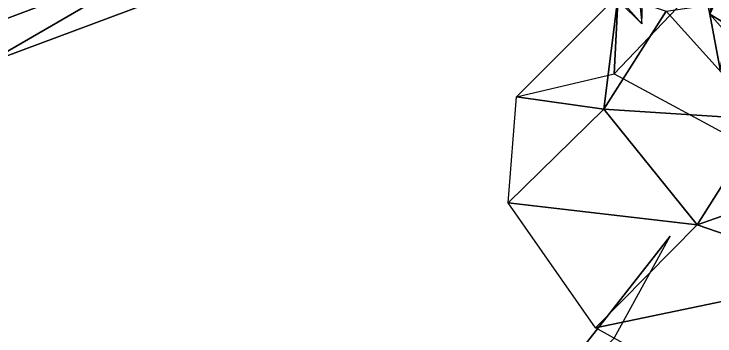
# Model space of a CAD drawing. Extents: x -6.8 to 6.8, y -29 to 29.
# Drawn here: x -2.159 to -1.316, y 25.085 to 25.472 of the extents above; entities that cross this region are included whole.
import ezdxf

# ---------------------------------------------------------------- set-up
doc = ezdxf.new("R2010")
doc.units = 0

msp = doc.modelspace()

# ---------------------------------------------------------------- linework, layer by layer
at = {"layer": 'flower_stems1', "color": 3}
for points in [[(-2.02746, 25.69232, -9.82745), (-2.26245, 25.60479, -9.82995), (-2.20495, 25.45233, -9.72741)], [(-2.02746, 25.69232, -9.82745), (-2.20495, 25.45233, -9.72741), (-1.97247, 25.53979, -9.72491)], [(-1.33496, 25.53479, -9.64996), (-1.32244, 25.47131, -9.74743), (-1.28997, 25.62982, -9.84991)], [(-1.32244, 25.47131, -9.74743), (-1.27996, 25.56481, -9.94494), (-1.28997, 25.62982, -9.84991)], [(-1.32244, 25.47131, -9.74743), (-1.30993, 25.40484, -9.84246), (-1.27996, 25.56481, -9.94494)], [(-1.29492, 25.5498, -10.07495), (-1.43743, 25.39984, -10.21496), (-1.27996, 25.31481, -10.28247)], [(-1.43243, 25.49481, -9.95245), (-1.43743, 25.39984, -10.21496), (-1.29492, 25.5498, -10.07495)], [(-1.97247, 25.53979, -9.72491), (-2.20495, 25.45233, -9.72741), (-2.19219, 25.41229, -9.53991)], [(-1.97247, 25.53979, -9.72491), (-2.19219, 25.41229, -9.53991), (-1.95745, 25.49981, -9.53991)], [(-1.23492, 25.4768, -9.45745), (-1.22497, 25.41229, -9.55541), (-1.33496, 25.53479, -9.64996)], [(-1.22497, 25.41229, -9.55541), (-1.32244, 25.47131, -9.74743), (-1.33496, 25.53479, -9.64996)], [(-1.95745, 25.49981, -9.53991), (-2.19219, 25.41229, -9.53991), (-2.22747, 25.50482, -9.37994)], [(-1.44995, 25.35729, -9.82244), (-1.55493, 25.37231, -10.06744), (-1.43243, 25.49481, -9.95245)], [(-1.43243, 25.49481, -9.95245), (-1.55493, 25.37231, -10.06744), (-1.43743, 25.39984, -10.21496)], [(-1.37493, 25.47503, -9.69244), (-1.44995, 25.35729, -9.82244), (-1.43243, 25.49481, -9.95245)], [(-1.22497, 25.49731, -9.41741), (-1.25744, 25.34478, -9.61492), (-1.37493, 25.47503, -9.69244)], [(-1.25744, 25.34478, -9.61492), (-1.44995, 25.35729, -9.82244), (-1.37493, 25.47503, -9.69244)], [(-1.21246, 25.34729, -9.64996), (-1.30993, 25.40484, -9.84246), (-1.32244, 25.47131, -9.74743)], [(-1.22497, 25.41229, -9.55541), (-1.21246, 25.34729, -9.64996), (-1.32244, 25.47131, -9.74743)], [(-1.44995, 25.35729, -9.82244), (-1.56494, 25.24481, -9.92492), (-1.55493, 25.37231, -10.06744)], [(-1.33746, 25.21832, -9.75744), (-1.56494, 25.24481, -9.92492), (-1.44995, 25.35729, -9.82244)], [(-1.25744, 25.34478, -9.61492), (-1.33746, 25.21832, -9.75744), (-1.44995, 25.35729, -9.82244)], [(-1.06994, 25.31231, -9.62243), (-1.33746, 25.21832, -9.75744), (-1.25744, 25.34478, -9.61492)], [(-1.06994, 25.31231, -9.62243), (-1.15972, 25.15728, -9.79644), (-1.33746, 25.21832, -9.75744)], [(-1.33746, 25.21832, -9.75744), (-1.45996, 25.09478, -9.86993), (-1.56494, 25.24481, -9.92492)], [(-1.15972, 25.15728, -9.79644), (-1.45996, 25.09478, -9.86993), (-1.33746, 25.21832, -9.75744)], [(-1.15972, 25.15728, -9.79644), (-1.30242, 25.00732, -9.93743), (-1.45996, 25.09478, -9.86993)]]:
    msp.add_3dface(points, dxfattribs=at)
at = {"layer": 'flowers0', "color": 1}
for points in [[(-1.67919, 25.76983, -11.61743), (-1.40417, 25.45996, -11.76245), (-1.69042, 25.7423, -11.81518)], [(-1.40594, 25.47955, -11.56195), (-1.40417, 25.45996, -11.76245), (-1.67919, 25.76983, -11.61743)], [(-1.69042, 25.7423, -11.81518), (-1.40417, 25.45996, -11.76245), (-1.40246, 25.51232, -11.95495)], [(-1.36993, 25.20483, -10.07495), (-1.68469, 24.8048, -10.01745), (-1.57995, 24.93731, -10.31066)], [(-1.57995, 24.93731, -10.31066), (-1.43743, 25.08233, -10.58996), (-1.36993, 25.20483, -10.07495)]]:
    msp.add_3dface(points, dxfattribs=at)

doc.saveas('drawing.dxf')
